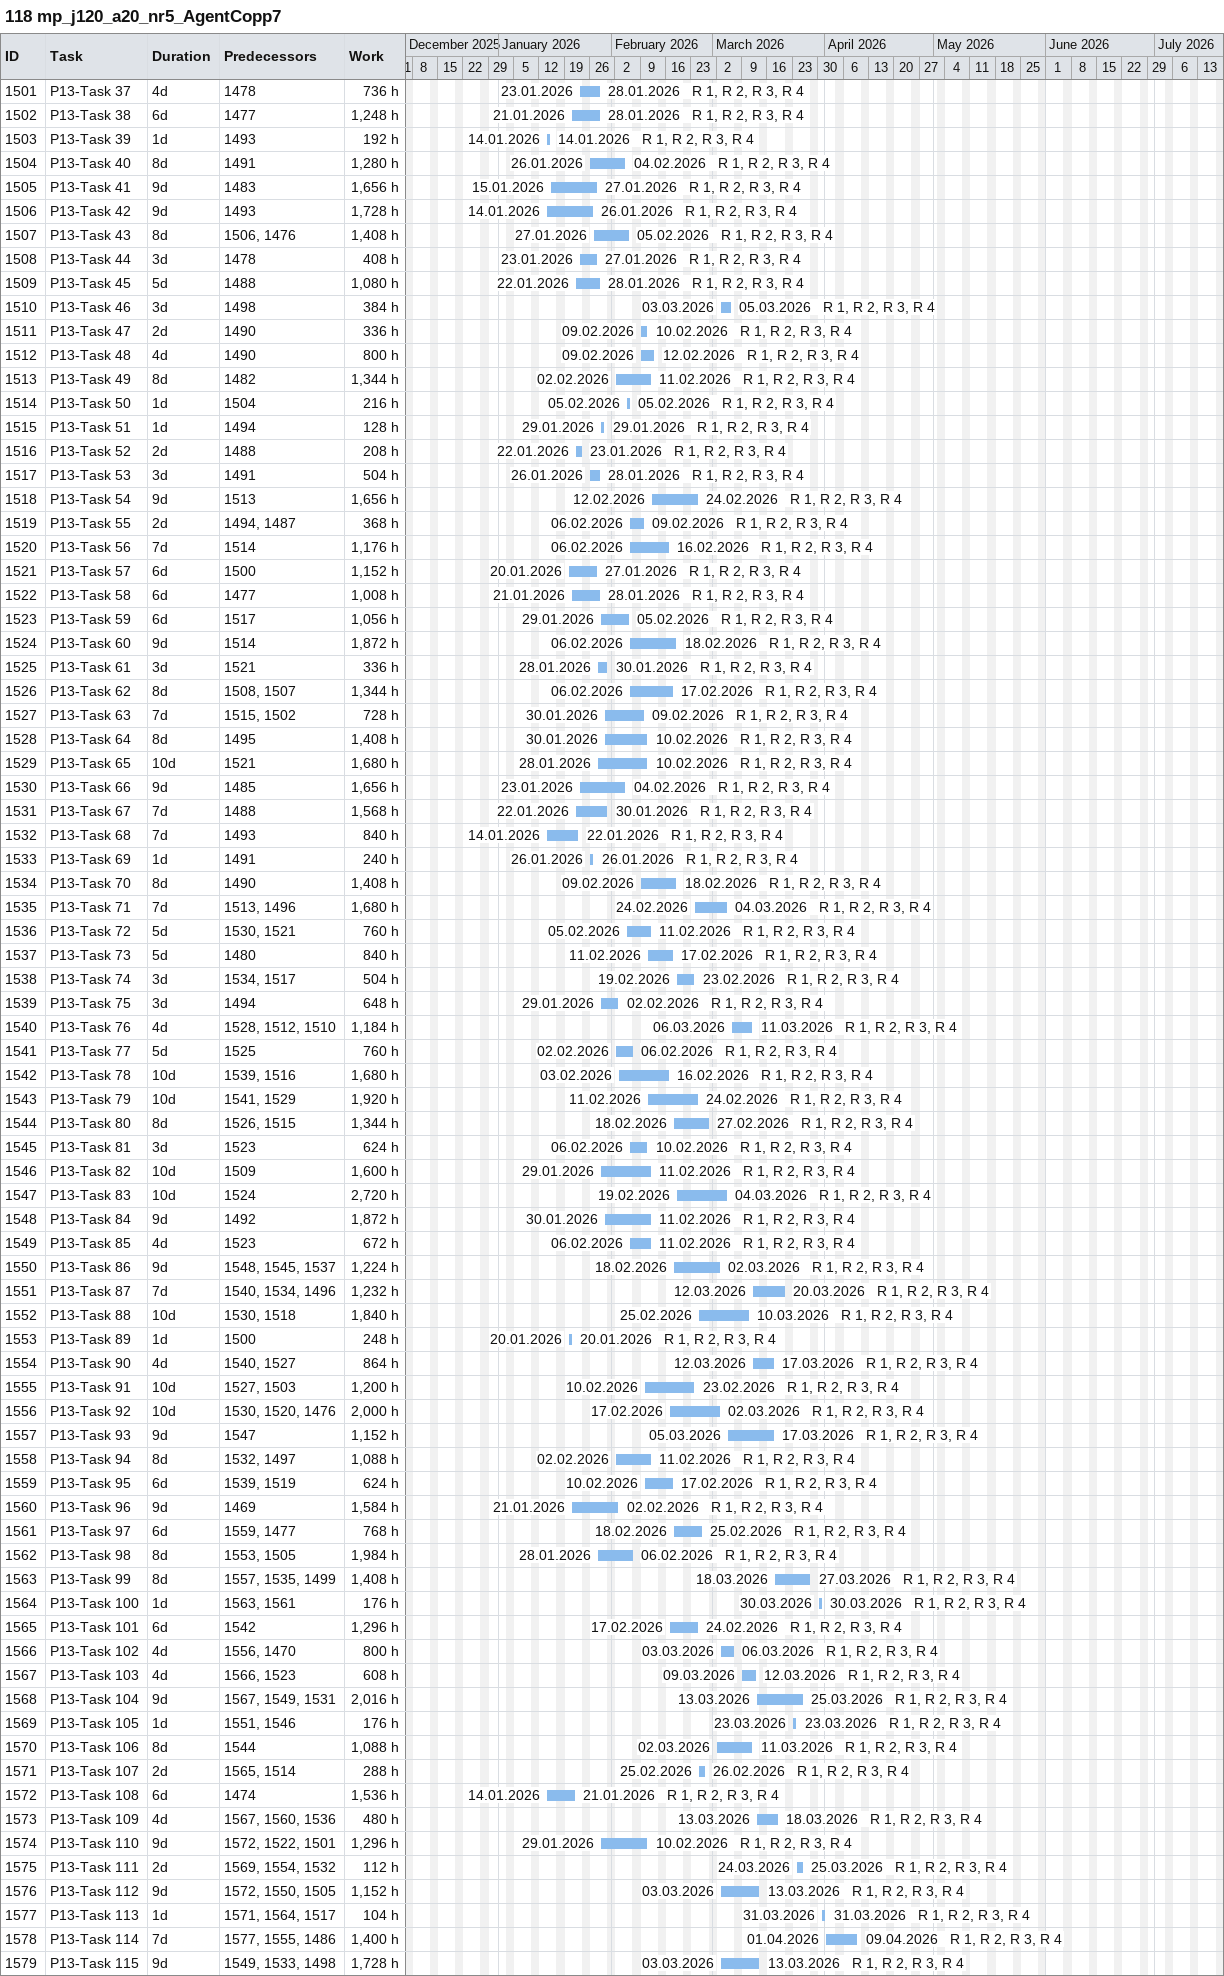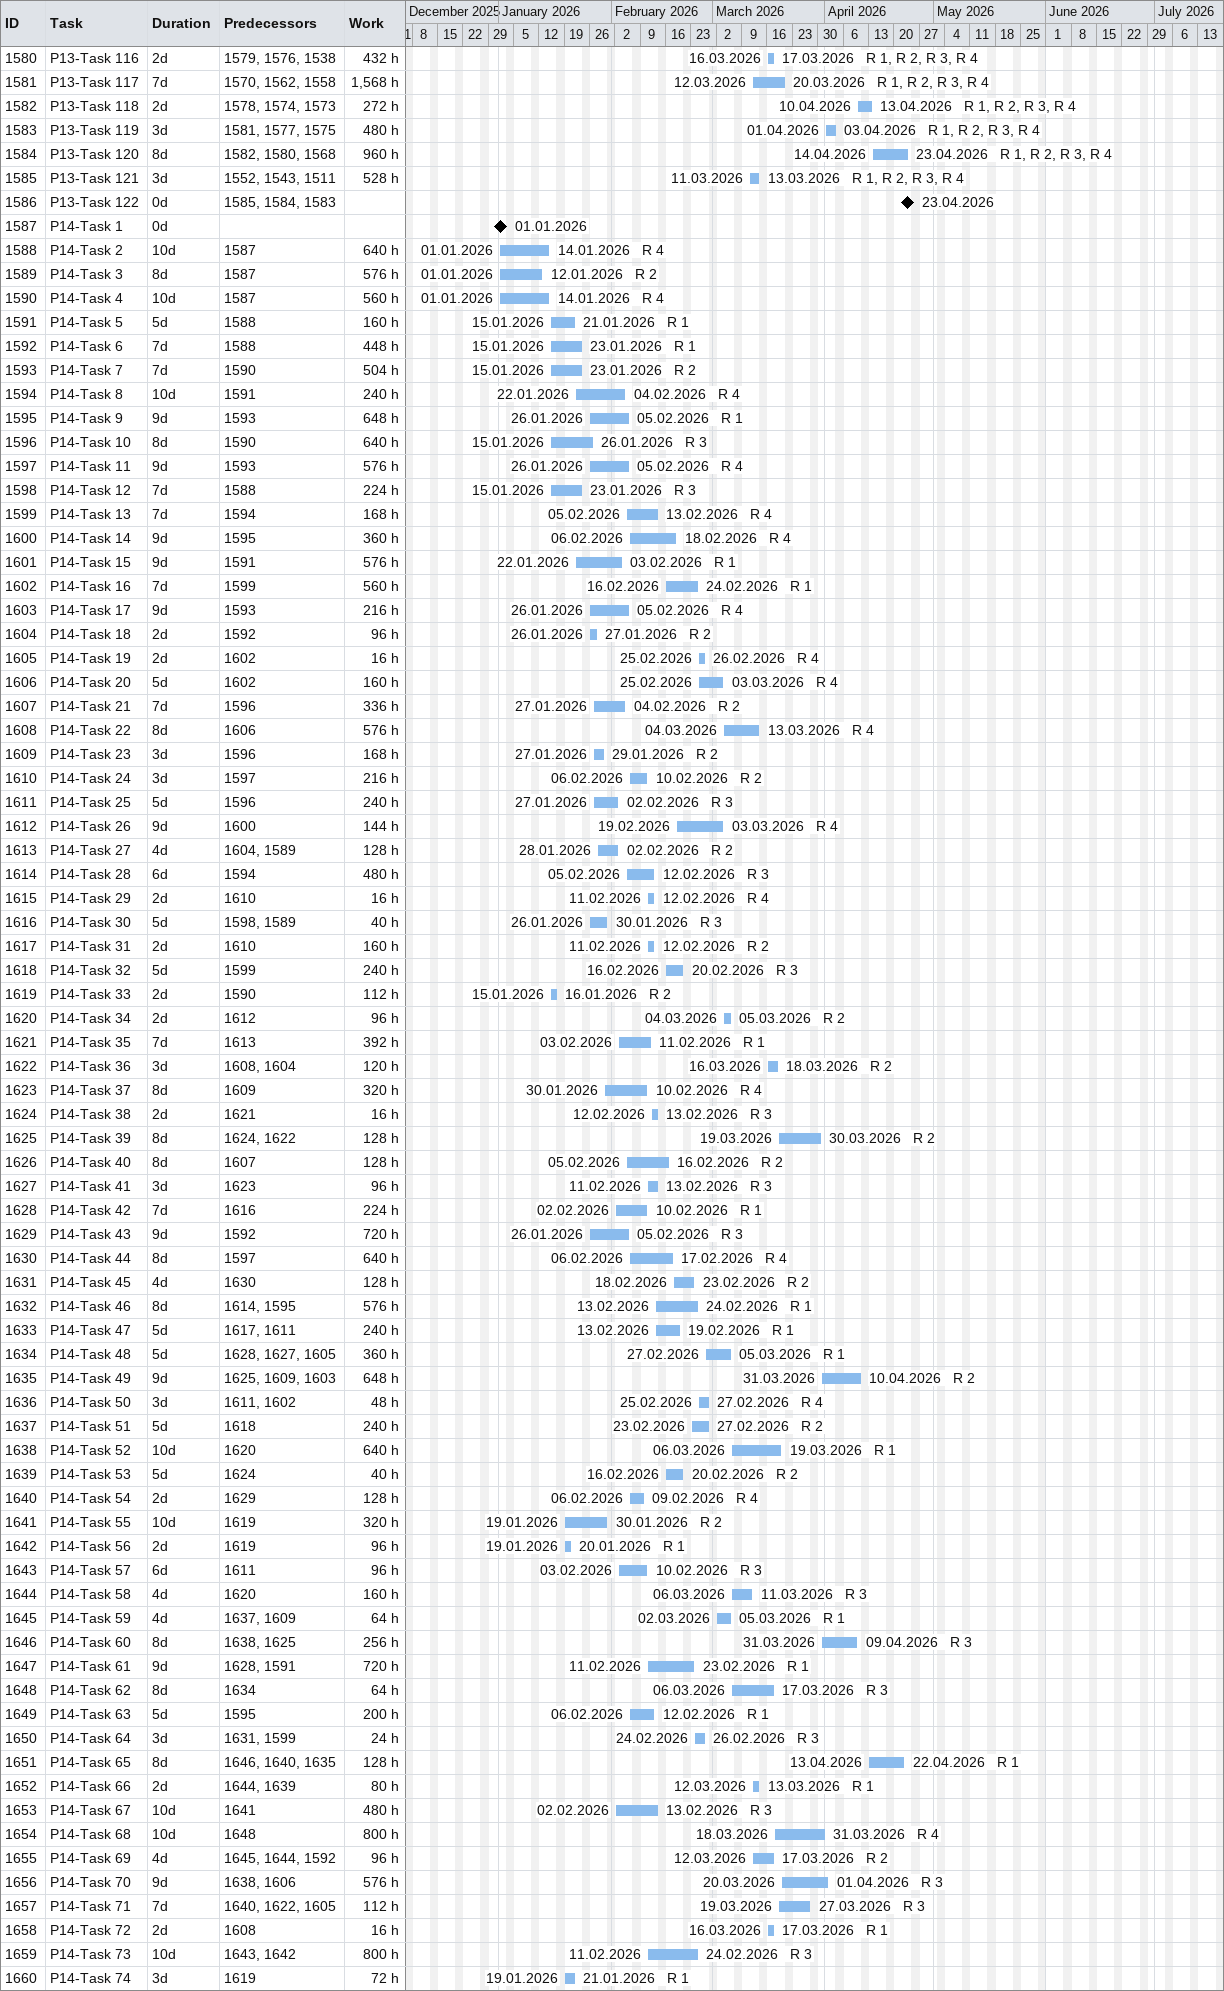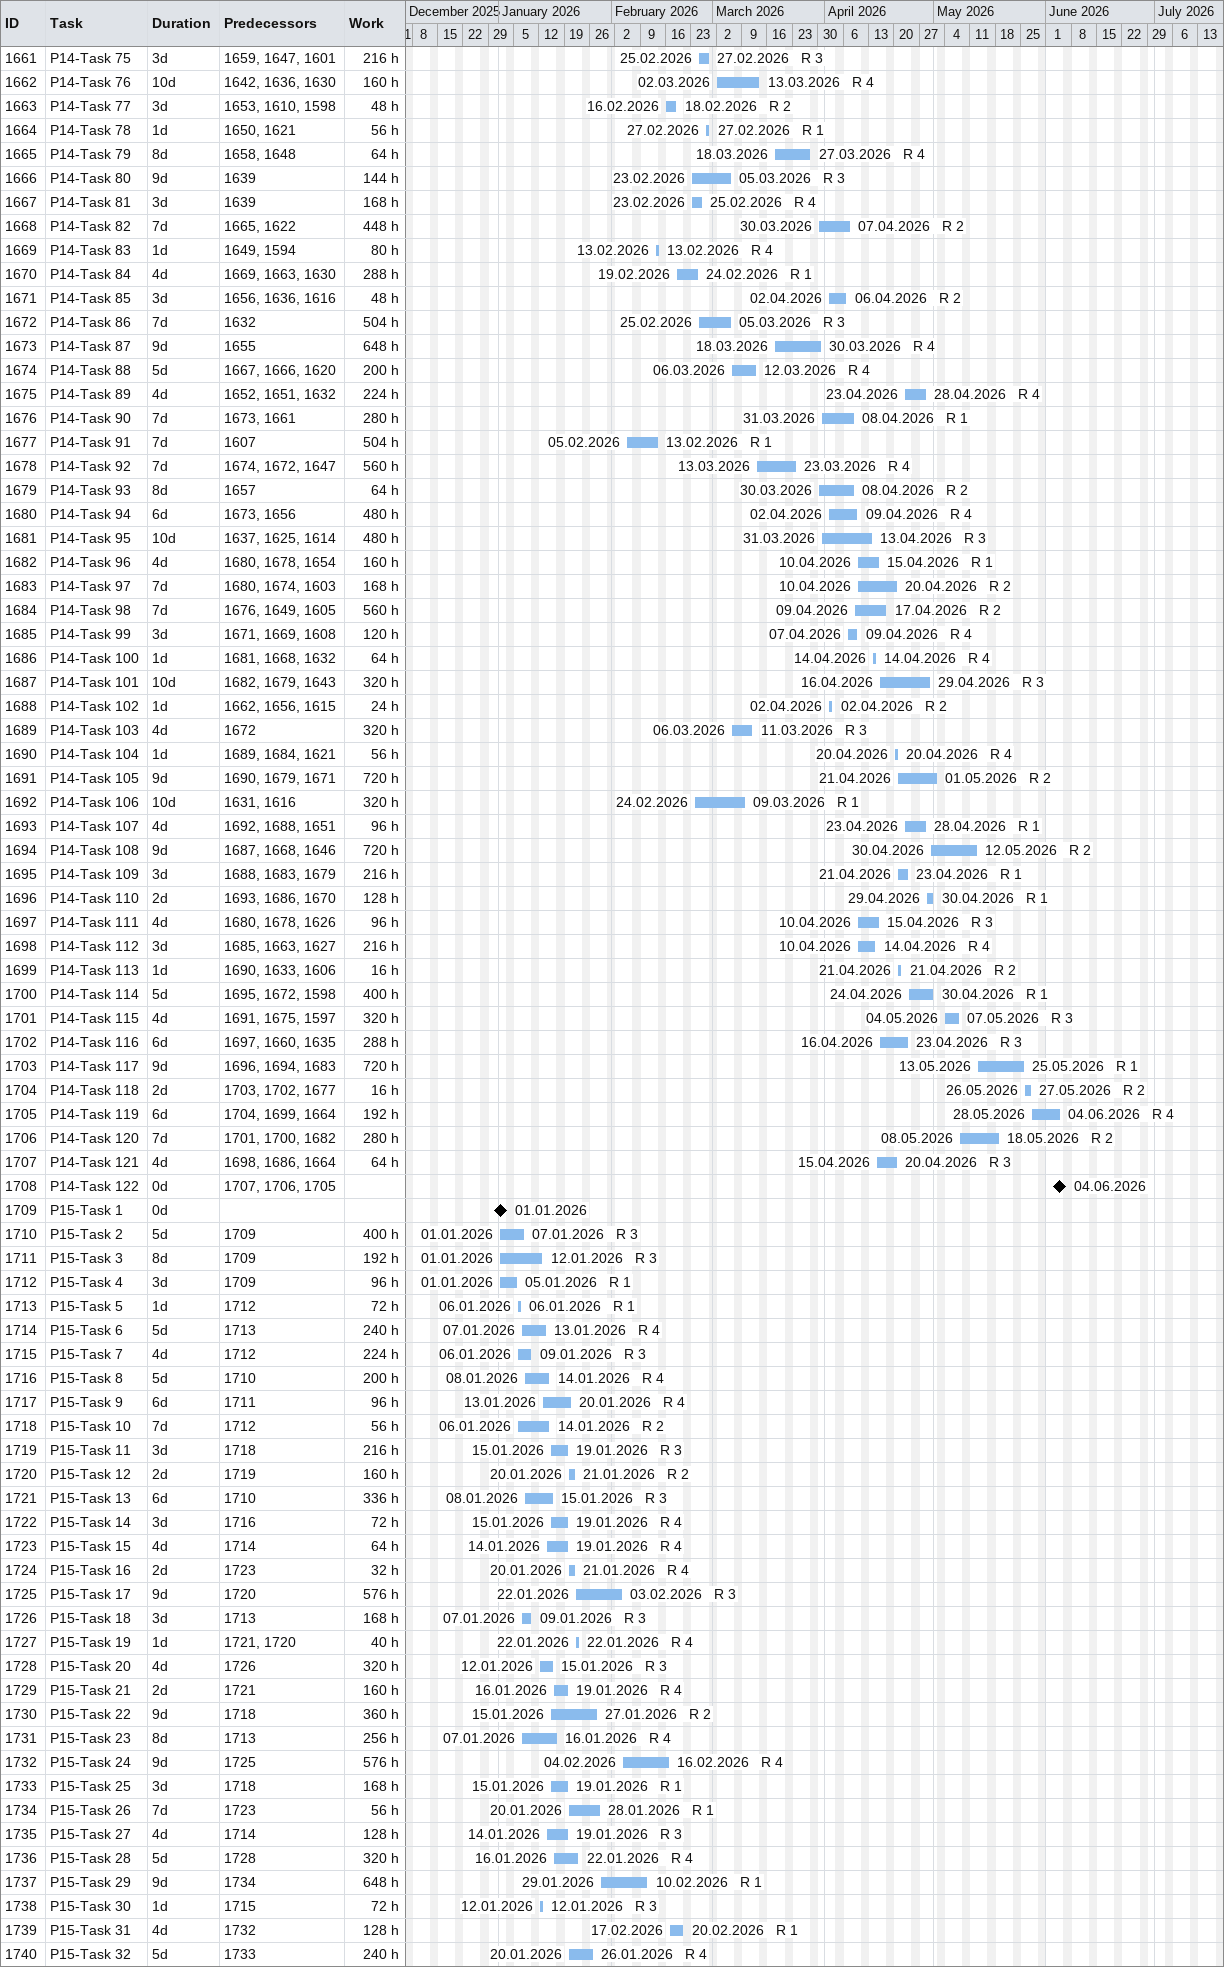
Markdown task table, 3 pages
118 mp_j120_a20_nr5_AgentCopp7

| ID | Task | Duration | Start | Finish | Predecessors | Resources | Work (h) |
|---|---|---|---|---|---|---|---|
| 1501 | P13-Task 37 | 4d | 2026-01-23 | 2026-01-28 | 1478 | R 1, R 2, R 3, R 4 | 736 |
| 1502 | P13-Task 38 | 6d | 2026-01-21 | 2026-01-28 | 1477 | R 1, R 2, R 3, R 4 | 1248 |
| 1503 | P13-Task 39 | 1d | 2026-01-14 | 2026-01-14 | 1493 | R 1, R 2, R 3, R 4 | 192 |
| 1504 | P13-Task 40 | 8d | 2026-01-26 | 2026-02-04 | 1491 | R 1, R 2, R 3, R 4 | 1280 |
| 1505 | P13-Task 41 | 9d | 2026-01-15 | 2026-01-27 | 1483 | R 1, R 2, R 3, R 4 | 1656 |
| 1506 | P13-Task 42 | 9d | 2026-01-14 | 2026-01-26 | 1493 | R 1, R 2, R 3, R 4 | 1728 |
| 1507 | P13-Task 43 | 8d | 2026-01-27 | 2026-02-05 | 1506, 1476 | R 1, R 2, R 3, R 4 | 1408 |
| 1508 | P13-Task 44 | 3d | 2026-01-23 | 2026-01-27 | 1478 | R 1, R 2, R 3, R 4 | 408 |
| 1509 | P13-Task 45 | 5d | 2026-01-22 | 2026-01-28 | 1488 | R 1, R 2, R 3, R 4 | 1080 |
| 1510 | P13-Task 46 | 3d | 2026-03-03 | 2026-03-05 | 1498 | R 1, R 2, R 3, R 4 | 384 |
| 1511 | P13-Task 47 | 2d | 2026-02-09 | 2026-02-10 | 1490 | R 1, R 2, R 3, R 4 | 336 |
| 1512 | P13-Task 48 | 4d | 2026-02-09 | 2026-02-12 | 1490 | R 1, R 2, R 3, R 4 | 800 |
| 1513 | P13-Task 49 | 8d | 2026-02-02 | 2026-02-11 | 1482 | R 1, R 2, R 3, R 4 | 1344 |
| 1514 | P13-Task 50 | 1d | 2026-02-05 | 2026-02-05 | 1504 | R 1, R 2, R 3, R 4 | 216 |
| 1515 | P13-Task 51 | 1d | 2026-01-29 | 2026-01-29 | 1494 | R 1, R 2, R 3, R 4 | 128 |
| 1516 | P13-Task 52 | 2d | 2026-01-22 | 2026-01-23 | 1488 | R 1, R 2, R 3, R 4 | 208 |
| 1517 | P13-Task 53 | 3d | 2026-01-26 | 2026-01-28 | 1491 | R 1, R 2, R 3, R 4 | 504 |
| 1518 | P13-Task 54 | 9d | 2026-02-12 | 2026-02-24 | 1513 | R 1, R 2, R 3, R 4 | 1656 |
| 1519 | P13-Task 55 | 2d | 2026-02-06 | 2026-02-09 | 1494, 1487 | R 1, R 2, R 3, R 4 | 368 |
| 1520 | P13-Task 56 | 7d | 2026-02-06 | 2026-02-16 | 1514 | R 1, R 2, R 3, R 4 | 1176 |
| 1521 | P13-Task 57 | 6d | 2026-01-20 | 2026-01-27 | 1500 | R 1, R 2, R 3, R 4 | 1152 |
| 1522 | P13-Task 58 | 6d | 2026-01-21 | 2026-01-28 | 1477 | R 1, R 2, R 3, R 4 | 1008 |
| 1523 | P13-Task 59 | 6d | 2026-01-29 | 2026-02-05 | 1517 | R 1, R 2, R 3, R 4 | 1056 |
| 1524 | P13-Task 60 | 9d | 2026-02-06 | 2026-02-18 | 1514 | R 1, R 2, R 3, R 4 | 1872 |
| 1525 | P13-Task 61 | 3d | 2026-01-28 | 2026-01-30 | 1521 | R 1, R 2, R 3, R 4 | 336 |
| 1526 | P13-Task 62 | 8d | 2026-02-06 | 2026-02-17 | 1508, 1507 | R 1, R 2, R 3, R 4 | 1344 |
| 1527 | P13-Task 63 | 7d | 2026-01-30 | 2026-02-09 | 1515, 1502 | R 1, R 2, R 3, R 4 | 728 |
| 1528 | P13-Task 64 | 8d | 2026-01-30 | 2026-02-10 | 1495 | R 1, R 2, R 3, R 4 | 1408 |
| 1529 | P13-Task 65 | 10d | 2026-01-28 | 2026-02-10 | 1521 | R 1, R 2, R 3, R 4 | 1680 |
| 1530 | P13-Task 66 | 9d | 2026-01-23 | 2026-02-04 | 1485 | R 1, R 2, R 3, R 4 | 1656 |
| 1531 | P13-Task 67 | 7d | 2026-01-22 | 2026-01-30 | 1488 | R 1, R 2, R 3, R 4 | 1568 |
| 1532 | P13-Task 68 | 7d | 2026-01-14 | 2026-01-22 | 1493 | R 1, R 2, R 3, R 4 | 840 |
| 1533 | P13-Task 69 | 1d | 2026-01-26 | 2026-01-26 | 1491 | R 1, R 2, R 3, R 4 | 240 |
| 1534 | P13-Task 70 | 8d | 2026-02-09 | 2026-02-18 | 1490 | R 1, R 2, R 3, R 4 | 1408 |
| 1535 | P13-Task 71 | 7d | 2026-02-24 | 2026-03-04 | 1513, 1496 | R 1, R 2, R 3, R 4 | 1680 |
| 1536 | P13-Task 72 | 5d | 2026-02-05 | 2026-02-11 | 1530, 1521 | R 1, R 2, R 3, R 4 | 760 |
| 1537 | P13-Task 73 | 5d | 2026-02-11 | 2026-02-17 | 1480 | R 1, R 2, R 3, R 4 | 840 |
| 1538 | P13-Task 74 | 3d | 2026-02-19 | 2026-02-23 | 1534, 1517 | R 1, R 2, R 3, R 4 | 504 |
| 1539 | P13-Task 75 | 3d | 2026-01-29 | 2026-02-02 | 1494 | R 1, R 2, R 3, R 4 | 648 |
| 1540 | P13-Task 76 | 4d | 2026-03-06 | 2026-03-11 | 1528, 1512, 1510 | R 1, R 2, R 3, R 4 | 1184 |
| 1541 | P13-Task 77 | 5d | 2026-02-02 | 2026-02-06 | 1525 | R 1, R 2, R 3, R 4 | 760 |
| 1542 | P13-Task 78 | 10d | 2026-02-03 | 2026-02-16 | 1539, 1516 | R 1, R 2, R 3, R 4 | 1680 |
| 1543 | P13-Task 79 | 10d | 2026-02-11 | 2026-02-24 | 1541, 1529 | R 1, R 2, R 3, R 4 | 1920 |
| 1544 | P13-Task 80 | 8d | 2026-02-18 | 2026-02-27 | 1526, 1515 | R 1, R 2, R 3, R 4 | 1344 |
| 1545 | P13-Task 81 | 3d | 2026-02-06 | 2026-02-10 | 1523 | R 1, R 2, R 3, R 4 | 624 |
| 1546 | P13-Task 82 | 10d | 2026-01-29 | 2026-02-11 | 1509 | R 1, R 2, R 3, R 4 | 1600 |
| 1547 | P13-Task 83 | 10d | 2026-02-19 | 2026-03-04 | 1524 | R 1, R 2, R 3, R 4 | 2720 |
| 1548 | P13-Task 84 | 9d | 2026-01-30 | 2026-02-11 | 1492 | R 1, R 2, R 3, R 4 | 1872 |
| 1549 | P13-Task 85 | 4d | 2026-02-06 | 2026-02-11 | 1523 | R 1, R 2, R 3, R 4 | 672 |
| 1550 | P13-Task 86 | 9d | 2026-02-18 | 2026-03-02 | 1548, 1545, 1537 | R 1, R 2, R 3, R 4 | 1224 |
| 1551 | P13-Task 87 | 7d | 2026-03-12 | 2026-03-20 | 1540, 1534, 1496 | R 1, R 2, R 3, R 4 | 1232 |
| 1552 | P13-Task 88 | 10d | 2026-02-25 | 2026-03-10 | 1530, 1518 | R 1, R 2, R 3, R 4 | 1840 |
| 1553 | P13-Task 89 | 1d | 2026-01-20 | 2026-01-20 | 1500 | R 1, R 2, R 3, R 4 | 248 |
| 1554 | P13-Task 90 | 4d | 2026-03-12 | 2026-03-17 | 1540, 1527 | R 1, R 2, R 3, R 4 | 864 |
| 1555 | P13-Task 91 | 10d | 2026-02-10 | 2026-02-23 | 1527, 1503 | R 1, R 2, R 3, R 4 | 1200 |
| 1556 | P13-Task 92 | 10d | 2026-02-17 | 2026-03-02 | 1530, 1520, 1476 | R 1, R 2, R 3, R 4 | 2000 |
| 1557 | P13-Task 93 | 9d | 2026-03-05 | 2026-03-17 | 1547 | R 1, R 2, R 3, R 4 | 1152 |
| 1558 | P13-Task 94 | 8d | 2026-02-02 | 2026-02-11 | 1532, 1497 | R 1, R 2, R 3, R 4 | 1088 |
| 1559 | P13-Task 95 | 6d | 2026-02-10 | 2026-02-17 | 1539, 1519 | R 1, R 2, R 3, R 4 | 624 |
| 1560 | P13-Task 96 | 9d | 2026-01-21 | 2026-02-02 | 1469 | R 1, R 2, R 3, R 4 | 1584 |
| 1561 | P13-Task 97 | 6d | 2026-02-18 | 2026-02-25 | 1559, 1477 | R 1, R 2, R 3, R 4 | 768 |
| 1562 | P13-Task 98 | 8d | 2026-01-28 | 2026-02-06 | 1553, 1505 | R 1, R 2, R 3, R 4 | 1984 |
| 1563 | P13-Task 99 | 8d | 2026-03-18 | 2026-03-27 | 1557, 1535, 1499 | R 1, R 2, R 3, R 4 | 1408 |
| 1564 | P13-Task 100 | 1d | 2026-03-30 | 2026-03-30 | 1563, 1561 | R 1, R 2, R 3, R 4 | 176 |
| 1565 | P13-Task 101 | 6d | 2026-02-17 | 2026-02-24 | 1542 | R 1, R 2, R 3, R 4 | 1296 |
| 1566 | P13-Task 102 | 4d | 2026-03-03 | 2026-03-06 | 1556, 1470 | R 1, R 2, R 3, R 4 | 800 |
| 1567 | P13-Task 103 | 4d | 2026-03-09 | 2026-03-12 | 1566, 1523 | R 1, R 2, R 3, R 4 | 608 |
| 1568 | P13-Task 104 | 9d | 2026-03-13 | 2026-03-25 | 1567, 1549, 1531 | R 1, R 2, R 3, R 4 | 2016 |
| 1569 | P13-Task 105 | 1d | 2026-03-23 | 2026-03-23 | 1551, 1546 | R 1, R 2, R 3, R 4 | 176 |
| 1570 | P13-Task 106 | 8d | 2026-03-02 | 2026-03-11 | 1544 | R 1, R 2, R 3, R 4 | 1088 |
| 1571 | P13-Task 107 | 2d | 2026-02-25 | 2026-02-26 | 1565, 1514 | R 1, R 2, R 3, R 4 | 288 |
| 1572 | P13-Task 108 | 6d | 2026-01-14 | 2026-01-21 | 1474 | R 1, R 2, R 3, R 4 | 1536 |
| 1573 | P13-Task 109 | 4d | 2026-03-13 | 2026-03-18 | 1567, 1560, 1536 | R 1, R 2, R 3, R 4 | 480 |
| 1574 | P13-Task 110 | 9d | 2026-01-29 | 2026-02-10 | 1572, 1522, 1501 | R 1, R 2, R 3, R 4 | 1296 |
| 1575 | P13-Task 111 | 2d | 2026-03-24 | 2026-03-25 | 1569, 1554, 1532 | R 1, R 2, R 3, R 4 | 112 |
| 1576 | P13-Task 112 | 9d | 2026-03-03 | 2026-03-13 | 1572, 1550, 1505 | R 1, R 2, R 3, R 4 | 1152 |
| 1577 | P13-Task 113 | 1d | 2026-03-31 | 2026-03-31 | 1571, 1564, 1517 | R 1, R 2, R 3, R 4 | 104 |
| 1578 | P13-Task 114 | 7d | 2026-04-01 | 2026-04-09 | 1577, 1555, 1486 | R 1, R 2, R 3, R 4 | 1400 |
| 1579 | P13-Task 115 | 9d | 2026-03-03 | 2026-03-13 | 1549, 1533, 1498 | R 1, R 2, R 3, R 4 | 1728 |
| 1580 | P13-Task 116 | 2d | 2026-03-16 | 2026-03-17 | 1579, 1576, 1538 | R 1, R 2, R 3, R 4 | 432 |
| 1581 | P13-Task 117 | 7d | 2026-03-12 | 2026-03-20 | 1570, 1562, 1558 | R 1, R 2, R 3, R 4 | 1568 |
| 1582 | P13-Task 118 | 2d | 2026-04-10 | 2026-04-13 | 1578, 1574, 1573 | R 1, R 2, R 3, R 4 | 272 |
| 1583 | P13-Task 119 | 3d | 2026-04-01 | 2026-04-03 | 1581, 1577, 1575 | R 1, R 2, R 3, R 4 | 480 |
| 1584 | P13-Task 120 | 8d | 2026-04-14 | 2026-04-23 | 1582, 1580, 1568 | R 1, R 2, R 3, R 4 | 960 |
| 1585 | P13-Task 121 | 3d | 2026-03-11 | 2026-03-13 | 1552, 1543, 1511 | R 1, R 2, R 3, R 4 | 528 |
| 1586 | P13-Task 122 | 0d | 2026-04-23 | 2026-04-23 | 1585, 1584, 1583 |  |  |
| 1587 | P14-Task 1 | 0d | 2026-01-01 | 2026-01-01 |  |  |  |
| 1588 | P14-Task 2 | 10d | 2026-01-01 | 2026-01-14 | 1587 | R 4 | 640 |
| 1589 | P14-Task 3 | 8d | 2026-01-01 | 2026-01-12 | 1587 | R 2 | 576 |
| 1590 | P14-Task 4 | 10d | 2026-01-01 | 2026-01-14 | 1587 | R 4 | 560 |
| 1591 | P14-Task 5 | 5d | 2026-01-15 | 2026-01-21 | 1588 | R 1 | 160 |
| 1592 | P14-Task 6 | 7d | 2026-01-15 | 2026-01-23 | 1588 | R 1 | 448 |
| 1593 | P14-Task 7 | 7d | 2026-01-15 | 2026-01-23 | 1590 | R 2 | 504 |
| 1594 | P14-Task 8 | 10d | 2026-01-22 | 2026-02-04 | 1591 | R 4 | 240 |
| 1595 | P14-Task 9 | 9d | 2026-01-26 | 2026-02-05 | 1593 | R 1 | 648 |
| 1596 | P14-Task 10 | 8d | 2026-01-15 | 2026-01-26 | 1590 | R 3 | 640 |
| 1597 | P14-Task 11 | 9d | 2026-01-26 | 2026-02-05 | 1593 | R 4 | 576 |
| 1598 | P14-Task 12 | 7d | 2026-01-15 | 2026-01-23 | 1588 | R 3 | 224 |
| 1599 | P14-Task 13 | 7d | 2026-02-05 | 2026-02-13 | 1594 | R 4 | 168 |
| 1600 | P14-Task 14 | 9d | 2026-02-06 | 2026-02-18 | 1595 | R 4 | 360 |
| 1601 | P14-Task 15 | 9d | 2026-01-22 | 2026-02-03 | 1591 | R 1 | 576 |
| 1602 | P14-Task 16 | 7d | 2026-02-16 | 2026-02-24 | 1599 | R 1 | 560 |
| 1603 | P14-Task 17 | 9d | 2026-01-26 | 2026-02-05 | 1593 | R 4 | 216 |
| 1604 | P14-Task 18 | 2d | 2026-01-26 | 2026-01-27 | 1592 | R 2 | 96 |
| 1605 | P14-Task 19 | 2d | 2026-02-25 | 2026-02-26 | 1602 | R 4 | 16 |
| 1606 | P14-Task 20 | 5d | 2026-02-25 | 2026-03-03 | 1602 | R 4 | 160 |
| 1607 | P14-Task 21 | 7d | 2026-01-27 | 2026-02-04 | 1596 | R 2 | 336 |
| 1608 | P14-Task 22 | 8d | 2026-03-04 | 2026-03-13 | 1606 | R 4 | 576 |
| 1609 | P14-Task 23 | 3d | 2026-01-27 | 2026-01-29 | 1596 | R 2 | 168 |
| 1610 | P14-Task 24 | 3d | 2026-02-06 | 2026-02-10 | 1597 | R 2 | 216 |
| 1611 | P14-Task 25 | 5d | 2026-01-27 | 2026-02-02 | 1596 | R 3 | 240 |
| 1612 | P14-Task 26 | 9d | 2026-02-19 | 2026-03-03 | 1600 | R 4 | 144 |
| 1613 | P14-Task 27 | 4d | 2026-01-28 | 2026-02-02 | 1604, 1589 | R 2 | 128 |
| 1614 | P14-Task 28 | 6d | 2026-02-05 | 2026-02-12 | 1594 | R 3 | 480 |
| 1615 | P14-Task 29 | 2d | 2026-02-11 | 2026-02-12 | 1610 | R 4 | 16 |
| 1616 | P14-Task 30 | 5d | 2026-01-26 | 2026-01-30 | 1598, 1589 | R 3 | 40 |
| 1617 | P14-Task 31 | 2d | 2026-02-11 | 2026-02-12 | 1610 | R 2 | 160 |
| 1618 | P14-Task 32 | 5d | 2026-02-16 | 2026-02-20 | 1599 | R 3 | 240 |
| 1619 | P14-Task 33 | 2d | 2026-01-15 | 2026-01-16 | 1590 | R 2 | 112 |
| 1620 | P14-Task 34 | 2d | 2026-03-04 | 2026-03-05 | 1612 | R 2 | 96 |
| 1621 | P14-Task 35 | 7d | 2026-02-03 | 2026-02-11 | 1613 | R 1 | 392 |
| 1622 | P14-Task 36 | 3d | 2026-03-16 | 2026-03-18 | 1608, 1604 | R 2 | 120 |
| 1623 | P14-Task 37 | 8d | 2026-01-30 | 2026-02-10 | 1609 | R 4 | 320 |
| 1624 | P14-Task 38 | 2d | 2026-02-12 | 2026-02-13 | 1621 | R 3 | 16 |
| 1625 | P14-Task 39 | 8d | 2026-03-19 | 2026-03-30 | 1624, 1622 | R 2 | 128 |
| 1626 | P14-Task 40 | 8d | 2026-02-05 | 2026-02-16 | 1607 | R 2 | 128 |
| 1627 | P14-Task 41 | 3d | 2026-02-11 | 2026-02-13 | 1623 | R 3 | 96 |
| 1628 | P14-Task 42 | 7d | 2026-02-02 | 2026-02-10 | 1616 | R 1 | 224 |
| 1629 | P14-Task 43 | 9d | 2026-01-26 | 2026-02-05 | 1592 | R 3 | 720 |
| 1630 | P14-Task 44 | 8d | 2026-02-06 | 2026-02-17 | 1597 | R 4 | 640 |
| 1631 | P14-Task 45 | 4d | 2026-02-18 | 2026-02-23 | 1630 | R 2 | 128 |
| 1632 | P14-Task 46 | 8d | 2026-02-13 | 2026-02-24 | 1614, 1595 | R 1 | 576 |
| 1633 | P14-Task 47 | 5d | 2026-02-13 | 2026-02-19 | 1617, 1611 | R 1 | 240 |
| 1634 | P14-Task 48 | 5d | 2026-02-27 | 2026-03-05 | 1628, 1627, 1605 | R 1 | 360 |
| 1635 | P14-Task 49 | 9d | 2026-03-31 | 2026-04-10 | 1625, 1609, 1603 | R 2 | 648 |
| 1636 | P14-Task 50 | 3d | 2026-02-25 | 2026-02-27 | 1611, 1602 | R 4 | 48 |
| 1637 | P14-Task 51 | 5d | 2026-02-23 | 2026-02-27 | 1618 | R 2 | 240 |
| 1638 | P14-Task 52 | 10d | 2026-03-06 | 2026-03-19 | 1620 | R 1 | 640 |
| 1639 | P14-Task 53 | 5d | 2026-02-16 | 2026-02-20 | 1624 | R 2 | 40 |
| 1640 | P14-Task 54 | 2d | 2026-02-06 | 2026-02-09 | 1629 | R 4 | 128 |
| 1641 | P14-Task 55 | 10d | 2026-01-19 | 2026-01-30 | 1619 | R 2 | 320 |
| 1642 | P14-Task 56 | 2d | 2026-01-19 | 2026-01-20 | 1619 | R 1 | 96 |
| 1643 | P14-Task 57 | 6d | 2026-02-03 | 2026-02-10 | 1611 | R 3 | 96 |
| 1644 | P14-Task 58 | 4d | 2026-03-06 | 2026-03-11 | 1620 | R 3 | 160 |
| 1645 | P14-Task 59 | 4d | 2026-03-02 | 2026-03-05 | 1637, 1609 | R 1 | 64 |
| 1646 | P14-Task 60 | 8d | 2026-03-31 | 2026-04-09 | 1638, 1625 | R 3 | 256 |
| 1647 | P14-Task 61 | 9d | 2026-02-11 | 2026-02-23 | 1628, 1591 | R 1 | 720 |
| 1648 | P14-Task 62 | 8d | 2026-03-06 | 2026-03-17 | 1634 | R 3 | 64 |
| 1649 | P14-Task 63 | 5d | 2026-02-06 | 2026-02-12 | 1595 | R 1 | 200 |
| 1650 | P14-Task 64 | 3d | 2026-02-24 | 2026-02-26 | 1631, 1599 | R 3 | 24 |
| 1651 | P14-Task 65 | 8d | 2026-04-13 | 2026-04-22 | 1646, 1640, 1635 | R 1 | 128 |
| 1652 | P14-Task 66 | 2d | 2026-03-12 | 2026-03-13 | 1644, 1639 | R 1 | 80 |
| 1653 | P14-Task 67 | 10d | 2026-02-02 | 2026-02-13 | 1641 | R 3 | 480 |
| 1654 | P14-Task 68 | 10d | 2026-03-18 | 2026-03-31 | 1648 | R 4 | 800 |
| 1655 | P14-Task 69 | 4d | 2026-03-12 | 2026-03-17 | 1645, 1644, 1592 | R 2 | 96 |
| 1656 | P14-Task 70 | 9d | 2026-03-20 | 2026-04-01 | 1638, 1606 | R 3 | 576 |
| 1657 | P14-Task 71 | 7d | 2026-03-19 | 2026-03-27 | 1640, 1622, 1605 | R 3 | 112 |
| 1658 | P14-Task 72 | 2d | 2026-03-16 | 2026-03-17 | 1608 | R 1 | 16 |
| 1659 | P14-Task 73 | 10d | 2026-02-11 | 2026-02-24 | 1643, 1642 | R 3 | 800 |
| 1660 | P14-Task 74 | 3d | 2026-01-19 | 2026-01-21 | 1619 | R 1 | 72 |
| 1661 | P14-Task 75 | 3d | 2026-02-25 | 2026-02-27 | 1659, 1647, 1601 | R 3 | 216 |
| 1662 | P14-Task 76 | 10d | 2026-03-02 | 2026-03-13 | 1642, 1636, 1630 | R 4 | 160 |
| 1663 | P14-Task 77 | 3d | 2026-02-16 | 2026-02-18 | 1653, 1610, 1598 | R 2 | 48 |
| 1664 | P14-Task 78 | 1d | 2026-02-27 | 2026-02-27 | 1650, 1621 | R 1 | 56 |
| 1665 | P14-Task 79 | 8d | 2026-03-18 | 2026-03-27 | 1658, 1648 | R 4 | 64 |
| 1666 | P14-Task 80 | 9d | 2026-02-23 | 2026-03-05 | 1639 | R 3 | 144 |
| 1667 | P14-Task 81 | 3d | 2026-02-23 | 2026-02-25 | 1639 | R 4 | 168 |
| 1668 | P14-Task 82 | 7d | 2026-03-30 | 2026-04-07 | 1665, 1622 | R 2 | 448 |
| 1669 | P14-Task 83 | 1d | 2026-02-13 | 2026-02-13 | 1649, 1594 | R 4 | 80 |
| 1670 | P14-Task 84 | 4d | 2026-02-19 | 2026-02-24 | 1669, 1663, 1630 | R 1 | 288 |
| 1671 | P14-Task 85 | 3d | 2026-04-02 | 2026-04-06 | 1656, 1636, 1616 | R 2 | 48 |
| 1672 | P14-Task 86 | 7d | 2026-02-25 | 2026-03-05 | 1632 | R 3 | 504 |
| 1673 | P14-Task 87 | 9d | 2026-03-18 | 2026-03-30 | 1655 | R 4 | 648 |
| 1674 | P14-Task 88 | 5d | 2026-03-06 | 2026-03-12 | 1667, 1666, 1620 | R 4 | 200 |
| 1675 | P14-Task 89 | 4d | 2026-04-23 | 2026-04-28 | 1652, 1651, 1632 | R 4 | 224 |
| 1676 | P14-Task 90 | 7d | 2026-03-31 | 2026-04-08 | 1673, 1661 | R 1 | 280 |
| 1677 | P14-Task 91 | 7d | 2026-02-05 | 2026-02-13 | 1607 | R 1 | 504 |
| 1678 | P14-Task 92 | 7d | 2026-03-13 | 2026-03-23 | 1674, 1672, 1647 | R 4 | 560 |
| 1679 | P14-Task 93 | 8d | 2026-03-30 | 2026-04-08 | 1657 | R 2 | 64 |
| 1680 | P14-Task 94 | 6d | 2026-04-02 | 2026-04-09 | 1673, 1656 | R 4 | 480 |
| 1681 | P14-Task 95 | 10d | 2026-03-31 | 2026-04-13 | 1637, 1625, 1614 | R 3 | 480 |
| 1682 | P14-Task 96 | 4d | 2026-04-10 | 2026-04-15 | 1680, 1678, 1654 | R 1 | 160 |
| 1683 | P14-Task 97 | 7d | 2026-04-10 | 2026-04-20 | 1680, 1674, 1603 | R 2 | 168 |
| 1684 | P14-Task 98 | 7d | 2026-04-09 | 2026-04-17 | 1676, 1649, 1605 | R 2 | 560 |
| 1685 | P14-Task 99 | 3d | 2026-04-07 | 2026-04-09 | 1671, 1669, 1608 | R 4 | 120 |
| 1686 | P14-Task 100 | 1d | 2026-04-14 | 2026-04-14 | 1681, 1668, 1632 | R 4 | 64 |
| 1687 | P14-Task 101 | 10d | 2026-04-16 | 2026-04-29 | 1682, 1679, 1643 | R 3 | 320 |
| 1688 | P14-Task 102 | 1d | 2026-04-02 | 2026-04-02 | 1662, 1656, 1615 | R 2 | 24 |
| 1689 | P14-Task 103 | 4d | 2026-03-06 | 2026-03-11 | 1672 | R 3 | 320 |
| 1690 | P14-Task 104 | 1d | 2026-04-20 | 2026-04-20 | 1689, 1684, 1621 | R 4 | 56 |
| 1691 | P14-Task 105 | 9d | 2026-04-21 | 2026-05-01 | 1690, 1679, 1671 | R 2 | 720 |
| 1692 | P14-Task 106 | 10d | 2026-02-24 | 2026-03-09 | 1631, 1616 | R 1 | 320 |
| 1693 | P14-Task 107 | 4d | 2026-04-23 | 2026-04-28 | 1692, 1688, 1651 | R 1 | 96 |
| 1694 | P14-Task 108 | 9d | 2026-04-30 | 2026-05-12 | 1687, 1668, 1646 | R 2 | 720 |
| 1695 | P14-Task 109 | 3d | 2026-04-21 | 2026-04-23 | 1688, 1683, 1679 | R 1 | 216 |
| 1696 | P14-Task 110 | 2d | 2026-04-29 | 2026-04-30 | 1693, 1686, 1670 | R 1 | 128 |
| 1697 | P14-Task 111 | 4d | 2026-04-10 | 2026-04-15 | 1680, 1678, 1626 | R 3 | 96 |
| 1698 | P14-Task 112 | 3d | 2026-04-10 | 2026-04-14 | 1685, 1663, 1627 | R 4 | 216 |
| 1699 | P14-Task 113 | 1d | 2026-04-21 | 2026-04-21 | 1690, 1633, 1606 | R 2 | 16 |
| 1700 | P14-Task 114 | 5d | 2026-04-24 | 2026-04-30 | 1695, 1672, 1598 | R 1 | 400 |
| 1701 | P14-Task 115 | 4d | 2026-05-04 | 2026-05-07 | 1691, 1675, 1597 | R 3 | 320 |
| 1702 | P14-Task 116 | 6d | 2026-04-16 | 2026-04-23 | 1697, 1660, 1635 | R 3 | 288 |
| 1703 | P14-Task 117 | 9d | 2026-05-13 | 2026-05-25 | 1696, 1694, 1683 | R 1 | 720 |
| 1704 | P14-Task 118 | 2d | 2026-05-26 | 2026-05-27 | 1703, 1702, 1677 | R 2 | 16 |
| 1705 | P14-Task 119 | 6d | 2026-05-28 | 2026-06-04 | 1704, 1699, 1664 | R 4 | 192 |
| 1706 | P14-Task 120 | 7d | 2026-05-08 | 2026-05-18 | 1701, 1700, 1682 | R 2 | 280 |
| 1707 | P14-Task 121 | 4d | 2026-04-15 | 2026-04-20 | 1698, 1686, 1664 | R 3 | 64 |
| 1708 | P14-Task 122 | 0d | 2026-06-04 | 2026-06-04 | 1707, 1706, 1705 |  |  |
| 1709 | P15-Task 1 | 0d | 2026-01-01 | 2026-01-01 |  |  |  |
| 1710 | P15-Task 2 | 5d | 2026-01-01 | 2026-01-07 | 1709 | R 3 | 400 |
| 1711 | P15-Task 3 | 8d | 2026-01-01 | 2026-01-12 | 1709 | R 3 | 192 |
| 1712 | P15-Task 4 | 3d | 2026-01-01 | 2026-01-05 | 1709 | R 1 | 96 |
| 1713 | P15-Task 5 | 1d | 2026-01-06 | 2026-01-06 | 1712 | R 1 | 72 |
| 1714 | P15-Task 6 | 5d | 2026-01-07 | 2026-01-13 | 1713 | R 4 | 240 |
| 1715 | P15-Task 7 | 4d | 2026-01-06 | 2026-01-09 | 1712 | R 3 | 224 |
| 1716 | P15-Task 8 | 5d | 2026-01-08 | 2026-01-14 | 1710 | R 4 | 200 |
| 1717 | P15-Task 9 | 6d | 2026-01-13 | 2026-01-20 | 1711 | R 4 | 96 |
| 1718 | P15-Task 10 | 7d | 2026-01-06 | 2026-01-14 | 1712 | R 2 | 56 |
| 1719 | P15-Task 11 | 3d | 2026-01-15 | 2026-01-19 | 1718 | R 3 | 216 |
| 1720 | P15-Task 12 | 2d | 2026-01-20 | 2026-01-21 | 1719 | R 2 | 160 |
| 1721 | P15-Task 13 | 6d | 2026-01-08 | 2026-01-15 | 1710 | R 3 | 336 |
| 1722 | P15-Task 14 | 3d | 2026-01-15 | 2026-01-19 | 1716 | R 4 | 72 |
| 1723 | P15-Task 15 | 4d | 2026-01-14 | 2026-01-19 | 1714 | R 4 | 64 |
| 1724 | P15-Task 16 | 2d | 2026-01-20 | 2026-01-21 | 1723 | R 4 | 32 |
| 1725 | P15-Task 17 | 9d | 2026-01-22 | 2026-02-03 | 1720 | R 3 | 576 |
| 1726 | P15-Task 18 | 3d | 2026-01-07 | 2026-01-09 | 1713 | R 3 | 168 |
| 1727 | P15-Task 19 | 1d | 2026-01-22 | 2026-01-22 | 1721, 1720 | R 4 | 40 |
| 1728 | P15-Task 20 | 4d | 2026-01-12 | 2026-01-15 | 1726 | R 3 | 320 |
| 1729 | P15-Task 21 | 2d | 2026-01-16 | 2026-01-19 | 1721 | R 4 | 160 |
| 1730 | P15-Task 22 | 9d | 2026-01-15 | 2026-01-27 | 1718 | R 2 | 360 |
| 1731 | P15-Task 23 | 8d | 2026-01-07 | 2026-01-16 | 1713 | R 4 | 256 |
| 1732 | P15-Task 24 | 9d | 2026-02-04 | 2026-02-16 | 1725 | R 4 | 576 |
| 1733 | P15-Task 25 | 3d | 2026-01-15 | 2026-01-19 | 1718 | R 1 | 168 |
| 1734 | P15-Task 26 | 7d | 2026-01-20 | 2026-01-28 | 1723 | R 1 | 56 |
| 1735 | P15-Task 27 | 4d | 2026-01-14 | 2026-01-19 | 1714 | R 3 | 128 |
| 1736 | P15-Task 28 | 5d | 2026-01-16 | 2026-01-22 | 1728 | R 4 | 320 |
| 1737 | P15-Task 29 | 9d | 2026-01-29 | 2026-02-10 | 1734 | R 1 | 648 |
| 1738 | P15-Task 30 | 1d | 2026-01-12 | 2026-01-12 | 1715 | R 3 | 72 |
| 1739 | P15-Task 31 | 4d | 2026-02-17 | 2026-02-20 | 1732 | R 1 | 128 |
| 1740 | P15-Task 32 | 5d | 2026-01-20 | 2026-01-26 | 1733 | R 4 | 240 |
